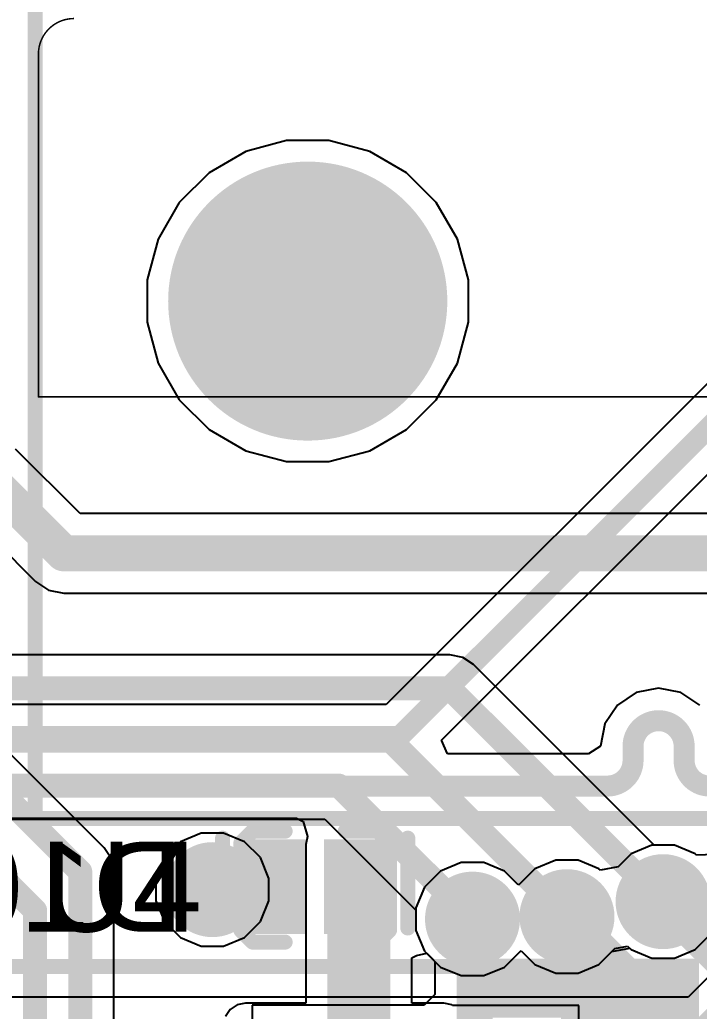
# Model space of a CAD drawing. Header units: inches. Extents: x 90 to 149.8, y 48.7 to 115.2.
# Drawn here: x 108.53 to 114.27, y 83.63 to 92.02 of the extents above; entities that cross this region are included whole.
import ezdxf

# ---------------------------------------------------------------- set-up
doc = ezdxf.new("R2010")
doc.units = ezdxf.units.IN
for name, color, linetype in [('Bottom Layer', 5, 'Continuous'), ('Bottom Overlay', 54, 'Continuous'), ('Bottom Paste', 16, 'Continuous'), ('Bottom Solder', 6, 'Continuous'), ('Layer 1', 16, 'Continuous'), ('Layer 2', 76, 'Continuous'), ('Mechanical 2', 216, 'Continuous'), ('Pad Holes', 156, 'Continuous'), ('Top Layer', 1, 'Continuous'), ('Top Overlay', 2, 'Continuous'), ('Top Solder', 216, 'Continuous'), ('Via Holes', 16, 'Continuous')]:
    doc.layers.add(name, color=color, linetype=linetype)
doc.styles.add('Arial', font='', dxfattribs={"height": 0.2})
doc.styles.get('Arial').set_extended_font_data('Arial')

msp = doc.modelspace()

# ---------------------------------------------------------------- hatches: boundary and pattern name
at = {"layer": 'Bottom Layer'}
for points in [[(111.6636, 85.0392), (111.1302, 85.0392), (111.1302, 78.105), (111.6636, 78.105)], [(110.5036, 85.0336), (110.9036, 85.0336), (110.9036, 84.3336), (110.5036, 84.3336)], [(111.1536, 85.0336), (111.5536, 85.0336), (111.5536, 84.3336), (111.1536, 84.3336)]]:
    msp.add_hatch(color=5, dxfattribs=at).paths.add_polyline_path(points)
h = msp.add_hatch(color=5, dxfattribs=at)
edge = h.paths.add_edge_path()
edge.add_arc((110.1598, 84.6582), 0.3, 0, 360)
h = msp.add_hatch(color=5, dxfattribs=at)
edge = h.paths.add_edge_path()
edge.add_arc((113.9698, 84.5566), 0.3, 0, 360)
h = msp.add_hatch(color=5, dxfattribs=at)
edge = h.paths.add_edge_path()
edge.add_arc((112.3584, 84.4088), 0.3, 0, 360)
h = msp.add_hatch(color=5, dxfattribs=at)
edge = h.paths.add_edge_path()
edge.add_arc((113.157, 84.4296), 0.3, 0, 360)
at = {"layer": 'Bottom Overlay'}
for points in [[(113.1296, 84.0735), (112.4256, 84.0735), (112.4256, 83.5756), (113.1296, 83.5756)], [(114.2746, 84.0735), (113.1076, 84.0735), (113.1076, 81.2299), (114.2746, 81.2299)]]:
    msp.add_hatch(color=54, dxfattribs=at).paths.add_polyline_path(points)
at = {"layer": 'Bottom Paste'}
for points in [[(110.5036, 85.0336), (110.9036, 85.0336), (110.9036, 84.3336), (110.5036, 84.3336)], [(111.1536, 85.0336), (111.5536, 85.0336), (111.5536, 84.3336), (111.1536, 84.3336)]]:
    msp.add_hatch(color=16, dxfattribs=at).paths.add_polyline_path(points)
at = {"layer": 'Bottom Solder'}
h = msp.add_hatch(color=6, dxfattribs=at)
edge = h.paths.add_edge_path()
edge.add_arc((110.9656, 89.6366), 0.1016, 0, 360)
h = msp.add_hatch(color=6, dxfattribs=at)
edge = h.paths.add_edge_path()
edge.add_arc((110.1598, 84.6582), 0.4016, 0, 360)
for points in [[(110.4528, 85.0844), (110.9544, 85.0844), (110.9544, 84.2828), (110.4528, 84.2828)], [(111.1028, 85.0844), (111.6044, 85.0844), (111.6044, 84.2828), (111.1028, 84.2828)]]:
    msp.add_hatch(color=6, dxfattribs=at).paths.add_polyline_path(points)
h = msp.add_hatch(color=6, dxfattribs=at)
edge = h.paths.add_edge_path()
edge.add_arc((113.9698, 84.5566), 0.4016, 0, 360)
h = msp.add_hatch(color=6, dxfattribs=at)
edge = h.paths.add_edge_path()
edge.add_arc((112.3584, 84.4088), 0.4016, 0, 360)
h = msp.add_hatch(color=6, dxfattribs=at)
edge = h.paths.add_edge_path()
edge.add_arc((113.157, 84.4296), 0.4016, 0, 360)
at = {"layer": 'Layer 1'}
h = msp.add_hatch(color=16, dxfattribs=at)
edge = h.paths.add_edge_path()
edge.add_arc((110.1598, 84.6582), 0.3, 0, 360)
h = msp.add_hatch(color=16, dxfattribs=at)
edge = h.paths.add_edge_path()
edge.add_arc((113.9698, 84.5566), 0.3, 0, 360)
h = msp.add_hatch(color=16, dxfattribs=at)
edge = h.paths.add_edge_path()
edge.add_arc((112.3584, 84.4088), 0.3, 0, 360)
h = msp.add_hatch(color=16, dxfattribs=at)
edge = h.paths.add_edge_path()
edge.add_arc((113.157, 84.4296), 0.3, 0, 360)
at = {"layer": 'Layer 2'}
h = msp.add_hatch(color=76, dxfattribs=at)
edge = h.paths.add_edge_path()
edge.add_arc((110.1598, 84.6582), 0.3, 0, 360)
h = msp.add_hatch(color=76, dxfattribs=at)
edge = h.paths.add_edge_path()
edge.add_arc((113.9698, 84.5566), 0.3, 0, 360)
h = msp.add_hatch(color=76, dxfattribs=at)
edge = h.paths.add_edge_path()
edge.add_arc((112.3584, 84.4088), 0.3, 0, 360)
h = msp.add_hatch(color=76, dxfattribs=at)
edge = h.paths.add_edge_path()
edge.add_arc((113.157, 84.4296), 0.3, 0, 360)
at = {"layer": 'Pad Holes'}
h = msp.add_hatch(color=7, dxfattribs=at)
edge = h.paths.add_edge_path()
edge.add_arc((110.9656, 89.6366), 1.18, 0, 360)
at = {"layer": 'Top Layer'}
h = msp.add_hatch(color=1, dxfattribs=at)
edge = h.paths.add_edge_path()
edge.add_arc((110.1598, 84.6582), 0.3, 0, 360)
h = msp.add_hatch(color=1, dxfattribs=at)
edge = h.paths.add_edge_path()
edge.add_arc((113.9698, 84.5566), 0.3, 0, 360)
h = msp.add_hatch(color=1, dxfattribs=at)
edge = h.paths.add_edge_path()
edge.add_arc((112.3584, 84.4088), 0.3, 0, 360)
h = msp.add_hatch(color=1, dxfattribs=at)
edge = h.paths.add_edge_path()
edge.add_arc((113.157, 84.4296), 0.3, 0, 360)
at = {"layer": 'Top Solder'}
h = msp.add_hatch(color=216, dxfattribs=at)
edge = h.paths.add_edge_path()
edge.add_arc((110.9656, 89.6366), 0.1016, 0, 360)
h = msp.add_hatch(color=216, dxfattribs=at)
edge = h.paths.add_edge_path()
edge.add_arc((110.1598, 84.6582), 0.4016, 0, 360)
h = msp.add_hatch(color=216, dxfattribs=at)
edge = h.paths.add_edge_path()
edge.add_arc((113.9698, 84.5566), 0.4016, 0, 360)
h = msp.add_hatch(color=216, dxfattribs=at)
edge = h.paths.add_edge_path()
edge.add_arc((112.3584, 84.4088), 0.4016, 0, 360)
h = msp.add_hatch(color=216, dxfattribs=at)
edge = h.paths.add_edge_path()
edge.add_arc((113.157, 84.4296), 0.4016, 0, 360)
at = {"layer": 'Via Holes'}
h = msp.add_hatch(color=7, dxfattribs=at)
edge = h.paths.add_edge_path()
edge.add_arc((110.1598, 84.6582), 0.15, 0, 360)
h = msp.add_hatch(color=7, dxfattribs=at)
edge = h.paths.add_edge_path()
edge.add_arc((113.9698, 84.5566), 0.15, 0, 360)
h = msp.add_hatch(color=7, dxfattribs=at)
edge = h.paths.add_edge_path()
edge.add_arc((112.3584, 84.4088), 0.15, 0, 360)
h = msp.add_hatch(color=7, dxfattribs=at)
edge = h.paths.add_edge_path()
edge.add_arc((113.157, 84.4296), 0.15, 0, 360)

# ---------------------------------------------------------------- linework, layer by layer
at = {"layer": 'Bottom Layer'}
for p, q in [((110.7868, 90.9944), (110.4415, 90.9019)), ((111.1444, 90.9944), (110.7868, 90.9944)), ((111.4897, 90.9019), (111.1444, 90.9944)), ((110.4415, 90.9019), (110.1319, 90.7231)), ((111.7993, 90.7231), (111.4897, 90.9019)), ((110.1319, 90.7231), (109.8791, 90.4703)), ((112.0521, 90.4703), (111.7993, 90.7231)), ((109.8791, 90.4703), (109.7003, 90.1607)), ((112.2309, 90.1607), (112.0521, 90.4703)), ((109.7003, 90.1607), (109.6078, 89.8154)), ((115.6194, 90.215), (111.63, 86.2255)), ((112.3234, 89.8154), (112.2309, 90.1607)), ((109.6078, 89.8154), (109.6078, 89.4578)), ((112.0973, 85.9238), (116.004, 89.8304)), ((112.3234, 89.4578), (112.3234, 89.8154)), ((109.6078, 89.4578), (109.7003, 89.1125)), ((112.2309, 89.1125), (112.3234, 89.4578)), ((109.7003, 89.1125), (109.8791, 88.8029)), ((112.0521, 88.8029), (112.2309, 89.1125)), ((109.8791, 88.8029), (110.1319, 88.5501)), ((111.7993, 88.5501), (112.0521, 88.8029)), ((110.1319, 88.5501), (110.4415, 88.3713)), ((111.4897, 88.3713), (111.7993, 88.5501)), ((110.4415, 88.3713), (110.7868, 88.2788)), ((111.1444, 88.2788), (111.4897, 88.3713)), ((110.7868, 88.2788), (111.1444, 88.2788)), ((113.7434, 86.326), (113.5838, 86.2193)), ((113.9317, 86.3634), (113.7434, 86.326)), ((114.12, 86.326), (113.9317, 86.3634)), ((114.2796, 86.2193), (114.12, 86.326)), ((111.63, 86.2255), (107.3641, 86.2255)), ((113.5838, 86.2193), (113.4771, 86.0597)), ((113.4771, 86.0597), (113.4397, 85.8714)), ((112.1459, 85.8064), (112.0973, 85.9238)), ((113.3396, 85.8064), (112.1459, 85.8064)), ((113.4397, 85.8714), (113.3396, 85.8064)), ((107.0779, 85.2626), (110.87, 85.2626)), ((110.87, 85.2626), (110.9256, 85.2357)), ((110.9256, 85.2357), (110.9627, 85.1086)), ((110.9627, 85.1086), (110.9489, 85.0392)), ((110.9489, 85.0392), (110.9489, 83.6965)), ((114.2405, 84.1515), (114.3368, 84.2479)), ((111.8842, 84.1015), (111.9719, 84.1196)), ((111.9719, 84.1196), (112.0878, 84.0037)), ((112.6291, 84.0037), (112.7635, 84.1381)), ((112.7635, 84.1381), (112.7712, 84.1397)), ((112.7712, 84.1397), (112.8863, 84.0245)), ((113.4277, 84.0245), (113.5371, 84.134)), ((113.5371, 84.134), (113.6872, 84.1635)), ((113.6872, 84.1635), (113.6991, 84.1515)), ((113.6991, 84.1515), (113.8748, 84.0788)), ((114.0648, 84.0788), (114.2405, 84.1515)), ((111.8449, 84.0807), (111.8842, 84.1015)), ((111.8449, 83.6965), (111.8449, 84.0807)), ((113.8748, 84.0788), (114.0648, 84.0788)), ((112.0878, 84.0037), (112.2634, 83.931)), ((112.4534, 83.931), (112.6291, 84.0037)), ((112.8863, 84.0245), (113.062, 83.9518)), ((113.062, 83.9518), (113.252, 83.9518)), ((113.252, 83.9518), (113.4277, 84.0245)), ((112.2634, 83.931), (112.4534, 83.931)), ((110.4392, 83.6965), (110.3698, 83.6827)), ((110.9489, 83.6965), (110.4392, 83.6965)), ((112.1156, 83.6965), (111.8449, 83.6965)), ((112.185, 83.6827), (112.1156, 83.6965)), ((110.311, 83.6434), (110.2717, 83.5846)), ((110.3698, 83.6827), (110.311, 83.6434)), ((112.1899, 83.6794), (112.185, 83.6827)), ((113.2574, 83.6794), (112.1899, 83.6794)), ((113.2574, 81.6238), (113.2574, 83.6794))]:
    msp.add_line(p, q, dxfattribs=at)
at = {"layer": 'Bottom Layer', "const_width": 0.1778}
for points in [[(111.7426, 85.9536), (116.6956, 90.9066)], [(107.2515, 85.9536), (111.7426, 85.9536)], [(113.7158, 85.7504), (113.7158, 85.8714)], [(114.1476, 85.7504), (114.1476, 85.8714)], [(107.0779, 85.5345), (113.411, 85.5345)], [(113.411, 85.5345), (113.4999, 85.5345)]]:
    msp.add_lwpolyline(points, dxfattribs=at)
for points in [[(113.7158, 85.8714, -1), (114.1476, 85.8714)], [(113.7158, 85.7504, -0.414214), (113.4999, 85.5345)], [(114.3635, 85.5345, -0.414214), (114.1476, 85.7504)]]:
    msp.add_lwpolyline(points, format="xyb", dxfattribs=at)
at = {"layer": 'Bottom Layer', "const_width": 0.0889}
for points in [[(111.6982, 85.9536, 1), (111.7871, 85.9536, 1)], [(111.6982, 85.9536, 1), (111.7871, 85.9536, 1)], [(113.6714, 85.8714, 1), (113.7603, 85.8714, 1)], [(113.6714, 85.8714, 1), (113.7603, 85.8714, 1)], [(114.1032, 85.8714, 1), (114.1921, 85.8714, 1)], [(114.1032, 85.8714, 1), (114.1921, 85.8714, 1)], [(113.6714, 85.7504, 1), (113.7603, 85.7504, 1)], [(113.6714, 85.7504, 1), (113.7603, 85.7504, 1)], [(114.1032, 85.7504, 1), (114.1921, 85.7504, 1)], [(114.1032, 85.7504, 1), (114.1921, 85.7504, 1)], [(113.3666, 85.5345, 1), (113.4554, 85.5345, 1)], [(113.3666, 85.5345, 1), (113.4554, 85.5345, 1)], [(113.4555, 85.5345, 1), (113.5444, 85.5345, 1)], [(113.4555, 85.5345, 1), (113.5444, 85.5345, 1)]]:
    msp.add_lwpolyline(points, format="xyb", close=True, dxfattribs=at)
at = {"layer": 'Bottom Overlay', "const_width": 0.127}
for points in [[(110.4003, 85.0527), (110.5003, 85.1528)], [(110.5003, 85.1528), (110.7746, 85.1528)], [(111.2826, 85.1528), (111.5569, 85.1528)], [(111.5569, 85.1528), (111.657, 85.0527)], [(110.2457, 84.3336), (110.2457, 85.0936)], [(111.8116, 84.3336), (111.8116, 85.0936)], [(110.4003, 84.3145), (110.4003, 85.0527)], [(111.657, 84.3145), (111.657, 85.0527)], [(110.4003, 84.3145), (110.5003, 84.2144)], [(111.5569, 84.2144), (111.657, 84.3145)], [(110.5003, 84.2144), (110.5303, 84.2144)], [(110.5303, 84.2144), (110.7746, 84.2144)], [(111.2826, 84.2144), (111.527, 84.2144)], [(111.527, 84.2144), (111.5569, 84.2144)], [(107.7684, 84.0093), (112.4877, 84.0093)]]:
    msp.add_lwpolyline(points, dxfattribs=at)
at = {"layer": 'Bottom Overlay', "const_width": 0.0635}
for points in [[(110.4685, 85.1528, 1), (110.532, 85.1528, 1)], [(110.4685, 85.1528, 1), (110.532, 85.1528, 1)], [(110.7429, 85.1528, 1), (110.8064, 85.1528, 1)], [(111.2509, 85.1528, 1), (111.3144, 85.1528, 1)], [(111.5252, 85.1528, 1), (111.5887, 85.1528, 1)], [(111.5252, 85.1528, 1), (111.5887, 85.1528, 1)], [(110.2139, 85.0936, 1), (110.2774, 85.0936, 1)], [(111.7798, 85.0936, 1), (111.8433, 85.0936, 1)], [(110.3685, 85.0527, 1), (110.432, 85.0527, 1)], [(110.3685, 85.0527, 1), (110.432, 85.0527, 1)], [(111.6252, 85.0527, 1), (111.6887, 85.0527, 1)], [(111.6252, 85.0527, 1), (111.6887, 85.0527, 1)], [(110.2139, 84.3336, 1), (110.2774, 84.3336, 1)], [(110.3685, 84.3145, 1), (110.432, 84.3145, 1)], [(110.3685, 84.3145, 1), (110.432, 84.3145, 1)], [(111.6252, 84.3145, 1), (111.6887, 84.3145, 1)], [(111.6252, 84.3145, 1), (111.6887, 84.3145, 1)], [(111.7798, 84.3336, 1), (111.8433, 84.3336, 1)], [(110.4685, 84.2144, 1), (110.532, 84.2144, 1)], [(110.4685, 84.2144, 1), (110.532, 84.2144, 1)], [(110.4985, 84.2144, 1), (110.562, 84.2144, 1)], [(110.4985, 84.2144, 1), (110.562, 84.2144, 1)], [(110.7429, 84.2144, 1), (110.8064, 84.2144, 1)], [(111.2509, 84.2144, 1), (111.3144, 84.2144, 1)], [(111.4952, 84.2144, 1), (111.5587, 84.2144, 1)], [(111.4952, 84.2144, 1), (111.5587, 84.2144, 1)], [(111.5252, 84.2144, 1), (111.5887, 84.2144, 1)], [(111.5252, 84.2144, 1), (111.5887, 84.2144, 1)], [(112.456, 84.0093, 1), (112.5195, 84.0093, 1)]]:
    msp.add_lwpolyline(points, format="xyb", close=True, dxfattribs=at)
at = {"layer": 'Layer 1'}
for p, q in [((110.7868, 90.9944), (110.4415, 90.9019)), ((111.1444, 90.9944), (110.7868, 90.9944)), ((111.4897, 90.9019), (111.1444, 90.9944)), ((110.4415, 90.9019), (110.1319, 90.7231)), ((111.7993, 90.7231), (111.4897, 90.9019)), ((110.1319, 90.7231), (109.8791, 90.4703)), ((112.0521, 90.4703), (111.7993, 90.7231)), ((109.8791, 90.4703), (109.7003, 90.1607)), ((112.2309, 90.1607), (112.0521, 90.4703)), ((109.7003, 90.1607), (109.6078, 89.8154)), ((112.3234, 89.8154), (112.2309, 90.1607)), ((109.6078, 89.8154), (109.6078, 89.4578)), ((112.3234, 89.4578), (112.3234, 89.8154)), ((109.6078, 89.4578), (109.7003, 89.1125)), ((112.2309, 89.1125), (112.3234, 89.4578)), ((109.7003, 89.1125), (109.8791, 88.8029)), ((112.0521, 88.8029), (112.2309, 89.1125)), ((109.8791, 88.8029), (110.1319, 88.5501)), ((111.7993, 88.5501), (112.0521, 88.8029)), ((110.1319, 88.5501), (110.4415, 88.3713)), ((111.4897, 88.3713), (111.7993, 88.5501)), ((110.4415, 88.3713), (110.7868, 88.2788)), ((111.1444, 88.2788), (111.4897, 88.3713)), ((110.7868, 88.2788), (111.1444, 88.2788)), ((112.1664, 86.6449), (97.6376, 86.6449)), ((112.2754, 86.6232), (112.1664, 86.6449)), ((112.1664, 86.6449), (112.1664, 86.6449)), ((112.3678, 86.5614), (112.2754, 86.6232)), ((113.8949, 85.0344), (112.3678, 86.5614)), ((105.6954, 85.253), (111.1113, 85.253)), ((111.1113, 85.253), (111.8806, 84.4837)), ((114.0648, 85.0344), (113.8949, 85.0344)), ((114.2405, 84.9617), (114.0648, 85.0344)), ((114.2524, 84.9497), (114.2405, 84.9617)), ((114.404, 84.9553), (114.2524, 84.9497)), ((111.8806, 84.4837), (111.8806, 84.3138)), ((111.8806, 84.3138), (111.9533, 84.1382)), ((114.2405, 84.1515), (114.3694, 84.2805)), ((111.9533, 84.1382), (112.0878, 84.0037)), ((112.6291, 84.0037), (112.7635, 84.1381)), ((112.7635, 84.1381), (112.7712, 84.1397)), ((112.7712, 84.1397), (112.8863, 84.0245)), ((113.4277, 84.0245), (113.5621, 84.1589)), ((113.5621, 84.1589), (113.6702, 84.1805)), ((113.6702, 84.1805), (113.6991, 84.1515)), ((113.6991, 84.1515), (113.8748, 84.0788)), ((114.0648, 84.0788), (114.2405, 84.1515)), ((113.8748, 84.0788), (114.0648, 84.0788)), ((114.4861, 84.0534), (114.182, 83.7493)), ((112.0878, 84.0037), (112.2634, 83.931)), ((112.4534, 83.931), (112.6291, 84.0037)), ((112.8863, 84.0245), (113.062, 83.9518)), ((113.062, 83.9518), (113.252, 83.9518)), ((113.252, 83.9518), (113.4277, 84.0245)), ((112.2634, 83.931), (112.4534, 83.931)), ((114.182, 83.7493), (107.0809, 83.7493))]:
    msp.add_line(p, q, dxfattribs=at)
at = {"layer": 'Layer 1', "const_width": 0.2032}
for points in [[(97.6376, 86.36), (112.1664, 86.36)], [(112.1664, 86.36), (113.9698, 84.5566)], [(98.1109, 85.9189), (111.6677, 85.9189)], [(111.6677, 85.9189), (113.157, 84.4296)], [(101.9209, 85.5379), (111.2293, 85.5379)], [(111.2293, 85.5379), (112.3584, 84.4088)], [(114.3, 83.4644), (114.771, 83.9354)]]:
    msp.add_lwpolyline(points, dxfattribs=at)
at = {"layer": 'Layer 1', "const_width": 0.1016}
for points in [[(112.1156, 86.36, 1), (112.2172, 86.36, 1)], [(112.1156, 86.36, 1), (112.2172, 86.36, 1)], [(111.6169, 85.9189, 1), (111.7185, 85.9189, 1)], [(111.6169, 85.9189, 1), (111.7185, 85.9189, 1)], [(111.1785, 85.5379, 1), (111.2801, 85.5379, 1)], [(111.1785, 85.5379, 1), (111.2801, 85.5379, 1)], [(113.919, 84.5566, 1), (114.0206, 84.5566, 1)], [(113.1062, 84.4296, 1), (113.2078, 84.4296, 1)], [(112.3076, 84.4088, 1), (112.4092, 84.4088, 1)]]:
    msp.add_lwpolyline(points, format="xyb", close=True, dxfattribs=at)
at = {"layer": 'Layer 2'}
for p, q in [((110.7868, 90.9944), (110.4415, 90.9019)), ((111.1444, 90.9944), (110.7868, 90.9944)), ((111.4897, 90.9019), (111.1444, 90.9944)), ((110.4415, 90.9019), (110.1319, 90.7231)), ((111.7993, 90.7231), (111.4897, 90.9019)), ((110.1319, 90.7231), (109.8791, 90.4703)), ((112.0521, 90.4703), (111.7993, 90.7231)), ((109.8791, 90.4703), (109.7003, 90.1607)), ((112.2309, 90.1607), (112.0521, 90.4703)), ((109.7003, 90.1607), (109.6078, 89.8154)), ((112.3234, 89.8154), (112.2309, 90.1607)), ((109.6078, 89.8154), (109.6078, 89.4578)), ((112.3234, 89.4578), (112.3234, 89.8154)), ((109.6078, 89.4578), (109.7003, 89.1125)), ((112.2309, 89.1125), (112.3234, 89.4578)), ((109.7003, 89.1125), (109.8791, 88.8029)), ((112.0521, 88.8029), (112.2309, 89.1125)), ((109.8791, 88.8029), (110.1319, 88.5501)), ((111.7993, 88.5501), (112.0521, 88.8029)), ((110.1319, 88.5501), (110.4415, 88.3713)), ((111.4897, 88.3713), (111.7993, 88.5501)), ((110.4415, 88.3713), (110.7868, 88.2788)), ((111.1444, 88.2788), (111.4897, 88.3713)), ((110.7868, 88.2788), (111.1444, 88.2788)), ((110.0648, 85.136), (109.8891, 85.0633)), ((110.2548, 85.136), (110.0648, 85.136)), ((110.4305, 85.0633), (110.2548, 85.136)), ((109.8891, 85.0633), (109.7547, 84.9289)), ((110.5649, 84.9289), (110.4305, 85.0633)), ((113.8748, 85.0344), (113.6991, 84.9617)), ((114.0648, 85.0344), (113.8748, 85.0344)), ((114.2405, 84.9617), (114.0648, 85.0344)), ((113.6991, 84.9617), (113.5897, 84.8522)), ((114.2524, 84.9497), (114.2405, 84.9617)), ((114.404, 84.9553), (114.2524, 84.9497)), ((109.7547, 84.9289), (109.682, 84.7532)), ((110.6376, 84.7532), (110.5649, 84.9289)), ((112.2634, 84.8866), (112.0878, 84.8139)), ((112.4534, 84.8866), (112.2634, 84.8866)), ((112.6291, 84.8139), (112.4534, 84.8866)), ((113.062, 84.9074), (112.8863, 84.8347)), ((113.252, 84.9074), (113.062, 84.9074)), ((113.4277, 84.8347), (113.252, 84.9074)), ((112.0878, 84.8139), (111.9533, 84.6795)), ((112.7442, 84.6987), (112.6291, 84.8139)), ((112.8863, 84.8347), (112.7519, 84.7003)), ((113.4396, 84.8227), (113.4277, 84.8347)), ((113.5897, 84.8522), (113.4396, 84.8227)), ((109.682, 84.7532), (109.682, 84.5632)), ((110.6376, 84.5632), (110.6376, 84.7532)), ((112.7519, 84.7003), (112.7442, 84.6987)), ((111.9533, 84.6795), (111.8806, 84.5038)), ((109.682, 84.5632), (109.7547, 84.3875)), ((110.5649, 84.3875), (110.6376, 84.5632)), ((111.8806, 84.5038), (111.8806, 84.3138)), ((109.7547, 84.3875), (109.8891, 84.2531)), ((110.4305, 84.2531), (110.5649, 84.3875)), ((111.8806, 84.3138), (111.9533, 84.1382)), ((109.8891, 84.2531), (110.0648, 84.1804)), ((110.2548, 84.1804), (110.4305, 84.2531)), ((114.2405, 84.1515), (114.3368, 84.2479)), ((110.0648, 84.1804), (110.2548, 84.1804)), ((111.9533, 84.1382), (112.0878, 84.0037)), ((112.6291, 84.0037), (112.7635, 84.1381)), ((112.7635, 84.1381), (112.7712, 84.1397)), ((112.7712, 84.1397), (112.8863, 84.0245)), ((113.4277, 84.0245), (113.5371, 84.134)), ((113.5371, 84.134), (113.6872, 84.1635)), ((113.6872, 84.1635), (113.6991, 84.1515)), ((113.6991, 84.1515), (113.8748, 84.0788)), ((114.0648, 84.0788), (114.2405, 84.1515)), ((113.8748, 84.0788), (114.0648, 84.0788)), ((112.0878, 84.0037), (112.2634, 83.931)), ((112.4534, 83.931), (112.6291, 84.0037)), ((112.8863, 84.0245), (113.062, 83.9518)), ((113.062, 83.9518), (113.252, 83.9518)), ((113.252, 83.9518), (113.4277, 84.0245)), ((112.2634, 83.931), (112.4534, 83.931))]:
    msp.add_line(p, q, dxfattribs=at)
at = {"layer": 'Mechanical 2', "const_width": 0.0127}
msp.add_lwpolyline([(108.689, 91.727, -0.414214), (108.989, 92.027)], format="xyb", dxfattribs=at)
for points in [[(108.689, 88.827), (108.689, 91.727)], [(108.689, 88.827), (115.439, 88.827)]]:
    msp.add_lwpolyline(points, dxfattribs=at)
at = {"layer": 'Mechanical 2', "const_width": 0.00635}
for points in [[(108.6858, 91.727, 1), (108.6922, 91.727, 1)], [(108.6858, 91.727, 1), (108.6922, 91.727, 1)], [(108.6858, 88.827, 1), (108.6922, 88.827, 1)], [(108.6858, 88.827, 1), (108.6922, 88.827, 1)]]:
    msp.add_lwpolyline(points, format="xyb", close=True, dxfattribs=at)
at = {"layer": 'Top Layer'}
for p, q in [((110.7868, 90.9944), (110.4415, 90.9019)), ((111.1444, 90.9944), (110.7868, 90.9944)), ((111.4897, 90.9019), (111.1444, 90.9944)), ((110.4415, 90.9019), (110.1319, 90.7231)), ((111.7993, 90.7231), (111.4897, 90.9019)), ((110.1319, 90.7231), (109.8791, 90.4703)), ((112.0521, 90.4703), (111.7993, 90.7231)), ((109.8791, 90.4703), (109.7003, 90.1607)), ((112.2309, 90.1607), (112.0521, 90.4703)), ((109.7003, 90.1607), (109.6078, 89.8154)), ((112.3234, 89.8154), (112.2309, 90.1607)), ((109.6078, 89.8154), (109.6078, 89.4578)), ((112.3234, 89.4578), (112.3234, 89.8154)), ((109.6078, 89.4578), (109.7003, 89.1125)), ((112.2309, 89.1125), (112.3234, 89.4578)), ((109.7003, 89.1125), (109.8791, 88.8029)), ((112.0521, 88.8029), (112.2309, 89.1125)), ((109.8791, 88.8029), (110.1319, 88.5501)), ((111.7993, 88.5501), (112.0521, 88.8029)), ((110.1319, 88.5501), (110.4415, 88.3713)), ((111.4897, 88.3713), (111.7993, 88.5501)), ((109.042, 87.8397), (108.4961, 88.3855)), ((110.4415, 88.3713), (110.7868, 88.2788)), ((111.1444, 88.2788), (111.4897, 88.3713)), ((110.7868, 88.2788), (111.1444, 88.2788)), ((107.9311, 87.9983), (108.6644, 87.2649)), ((115.3829, 87.8397), (109.042, 87.8397)), ((109.2436, 85.012), (106.8814, 87.3742)), ((108.6644, 87.2649), (108.7737, 87.192)), ((108.7737, 87.192), (108.9025, 87.1663)), ((108.9025, 87.1663), (115.832, 87.1663)), ((113.8748, 85.0344), (113.6991, 84.9617)), ((114.0648, 85.0344), (113.8748, 85.0344)), ((114.2405, 84.9617), (114.0648, 85.0344)), ((109.3054, 84.9196), (109.2436, 85.012)), ((109.2436, 85.012), (109.2436, 85.012)), ((113.6991, 84.9617), (113.5897, 84.8522)), ((114.2524, 84.9497), (114.2405, 84.9617)), ((114.404, 84.9553), (114.2524, 84.9497)), ((109.3271, 84.8106), (109.3054, 84.9196)), ((112.2634, 84.8866), (112.0878, 84.8139)), ((112.4534, 84.8866), (112.2634, 84.8866)), ((112.6291, 84.8139), (112.4534, 84.8866)), ((113.062, 84.9074), (112.8863, 84.8347)), ((113.252, 84.9074), (113.062, 84.9074)), ((113.4277, 84.8347), (113.252, 84.9074)), ((109.3271, 81.1186), (109.3271, 84.8106)), ((109.3271, 84.8106), (109.3271, 84.8106)), ((112.0878, 84.8139), (111.9533, 84.6795)), ((112.7442, 84.6987), (112.6291, 84.8139)), ((112.8863, 84.8347), (112.7519, 84.7003)), ((113.4396, 84.8227), (113.4277, 84.8347)), ((113.5897, 84.8522), (113.4396, 84.8227)), ((112.7519, 84.7003), (112.7442, 84.6987)), ((111.9533, 84.6795), (111.8806, 84.5038)), ((111.8806, 84.5038), (111.8806, 84.3138)), ((111.8806, 84.3138), (111.9533, 84.1382)), ((111.9533, 84.1382), (112.04, 84.0515)), ((112.04, 84.0515), (112.04, 83.7708)), ((112.04, 83.7708), (111.9502, 83.681)), ((111.6402, 83.681), (110.4972, 83.681)), ((110.4972, 83.681), (110.4972, 81.8254)), ((111.7672, 83.681), (111.6402, 83.681)), ((111.9502, 83.681), (111.7672, 83.681))]:
    msp.add_line(p, q, dxfattribs=at)
for points, const_width in [([(108.0008, 88.4047), (108.9025, 87.503)], 0.3048), ([(108.9025, 87.503), (115.832, 87.503)], 0.3048), ([(106.68, 87.1728), (109.0422, 84.8106)], 0.2032), ([(106.553, 86.5886), (108.6612, 84.4804)], 0.2032), ([(109.0422, 81.0006), (109.0422, 84.8106)], 0.2032), ([(113.9698, 84.5566), (114.935, 83.5914)], 0.3048), ([(108.6612, 80.772), (108.6612, 84.4804)], 0.2032), ([(112.3584, 84.4088), (112.3767, 84.3905)], 0.3048), ([(112.3767, 82.7715), (112.3767, 84.3905)], 0.3048), ([(113.157, 84.4296), (113.665, 83.9216)], 0.3048), ([(113.665, 82.7532), (113.665, 83.9216)], 0.3048)]:
    msp.add_lwpolyline(points, dxfattribs=dict(at, const_width=const_width))
for points, const_width in [([(108.8263, 87.503, 1), (108.9787, 87.503, 1)], 0.1524), ([(108.8263, 87.503, 1), (108.9787, 87.503, 1)], 0.1524), ([(108.9914, 84.8106, 1), (109.093, 84.8106, 1)], 0.1016), ([(108.9914, 84.8106, 1), (109.093, 84.8106, 1)], 0.1016), ([(113.8936, 84.5566, 1), (114.046, 84.5566, 1)], 0.1524), ([(108.6104, 84.4804, 1), (108.712, 84.4804, 1)], 0.1016), ([(108.6104, 84.4804, 1), (108.712, 84.4804, 1)], 0.1016), ([(112.2822, 84.4088, 1), (112.4346, 84.4088, 1)], 0.1524), ([(112.3005, 84.3905, 1), (112.4529, 84.3905, 1)], 0.1524), ([(112.3005, 84.3905, 1), (112.4529, 84.3905, 1)], 0.1524), ([(113.0808, 84.4296, 1), (113.2332, 84.4296, 1)], 0.1524), ([(113.5888, 83.9216, 1), (113.7412, 83.9216, 1)], 0.1524), ([(113.5888, 83.9216, 1), (113.7412, 83.9216, 1)], 0.1524)]:
    msp.add_lwpolyline(points, format="xyb", close=True, dxfattribs=dict(at, const_width=const_width))
at = {"layer": 'Top Overlay', "const_width": 0.127}
for points in [[(108.6612, 85.2612), (108.6612, 98.6366)], [(108.6612, 85.2612), (116.1542, 85.2612)]]:
    msp.add_lwpolyline(points, dxfattribs=at)
at = {"layer": 'Top Overlay', "const_width": 0.0635}
msp.add_lwpolyline([(108.6295, 85.2612, 1), (108.6929, 85.2612, 1)], format="xyb", close=True, dxfattribs=at)
msp.add_lwpolyline([(108.6295, 85.2612, 1), (108.6929, 85.2612, 1)], format="xyb", close=True, dxfattribs=at)

# ---------------------------------------------------------------- texts
at = {"layer": 'Bottom Overlay', "style": 'Arial', "text_generation_flag": 2}
msp.add_text('D10', height=0.762, dxfattribs=at).set_placement((109.9182, 84.3027))
at = {"layer": 'Top Overlay', "style": 'Arial'}
msp.add_text('U4', height=0.762, dxfattribs=at).set_placement((108.712, 84.3026))

doc.saveas('drawing.dxf')
